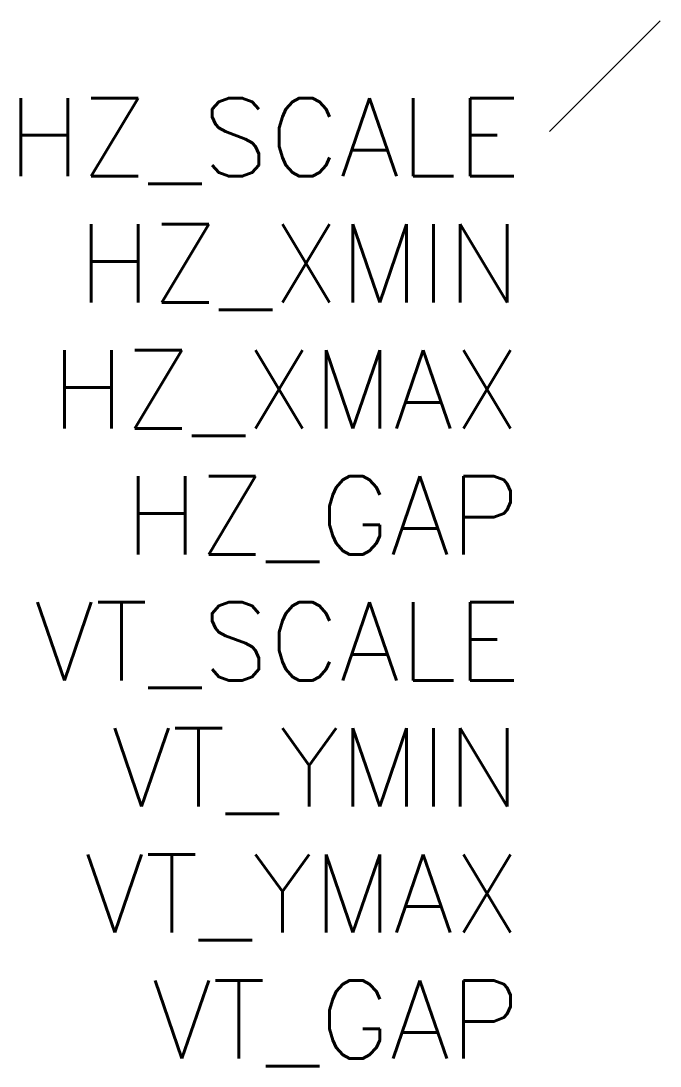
# Model space of a CAD drawing. Header units: millimetres. Extents: x -50.01 to -49.2, y -102.22 to -100.88.
import ezdxf
from ezdxf.enums import TextEntityAlignment as Align

# ---------------------------------------------------------------- set-up
doc = ezdxf.new("R2010")
doc.units = ezdxf.units.MM
doc.layers.add('Gráficos', color=3, linetype='Continuous')
doc.styles.add('GRAFTEXT', font='romans.shx')

msp = doc.modelspace()

# ---------------------------------------------------------------- linework, layer by layer
at = {"layer": 'Gráficos', "color": 3}
msp.add_line((-49.1954, -100.8836), (-49.3368, -101.025), dxfattribs=at)

# ---------------------------------------------------------------- texts
at = {"layer": 'Gráficos', "color": 1, "style": 'GRAFTEXT', "flags": 1}
for tag, p in [('HZ_SCALE', (-49.3737, -101.0822)), ('HZ_XMIN', (-49.3737, -101.2433)), ('HZ_XMAX', (-49.3737, -101.4044)), ('HZ_GAP', (-49.3737, -101.5655)), ('VT_SCALE', (-49.3737, -101.7265)), ('VT_YMIN', (-49.3737, -101.8876)), ('VT_YMAX', (-49.3737, -102.0487)), ('VT_GAP', (-49.3737, -102.2098))]:
    msp.add_attdef(tag, text='', height=0.1, dxfattribs=at).set_placement(p, align=Align.RIGHT)

doc.saveas('drawing.dxf')
